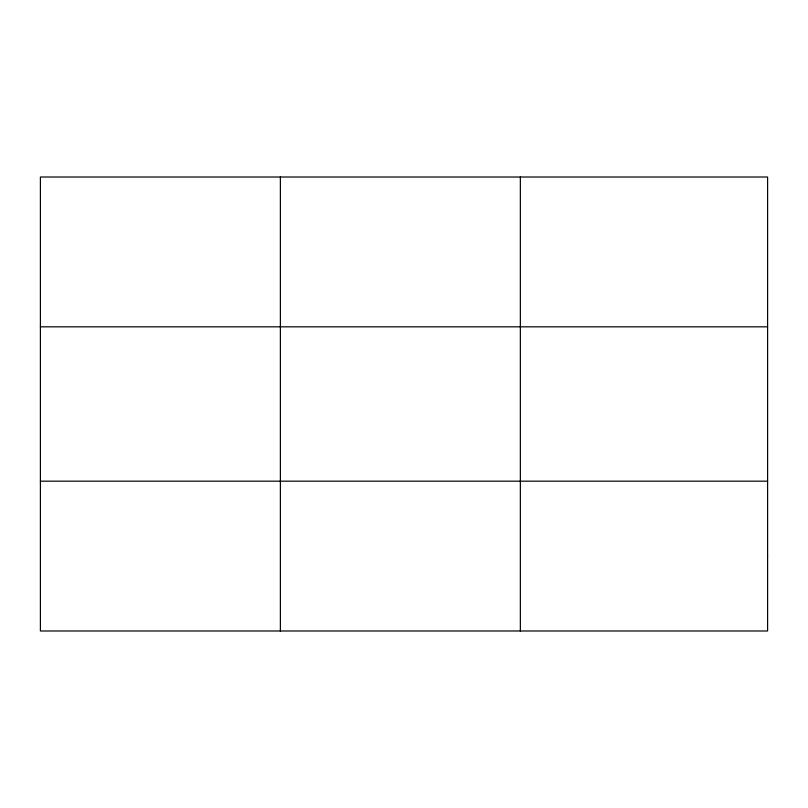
<?xml version="1.0" encoding="UTF-8"?>
<svg xmlns="http://www.w3.org/2000/svg" width="808" height="808" viewBox="0 0 808 808"><rect width="100%" height="100%" fill="white"/><g stroke="black" fill="none" stroke-linecap="round" stroke-linejoin="round"><path stroke-width="1.21" d="M280.376 630.987L280.376 177.013M520.352 630.987L520.352 177.013M40.4 326.826L767.6 326.826M40.4 481.174L767.6 481.174M767.6 556.086L767.6 630.987L40.4 630.987L40.4 177.013L767.6 177.013L767.6 556.086"/></g></svg>
